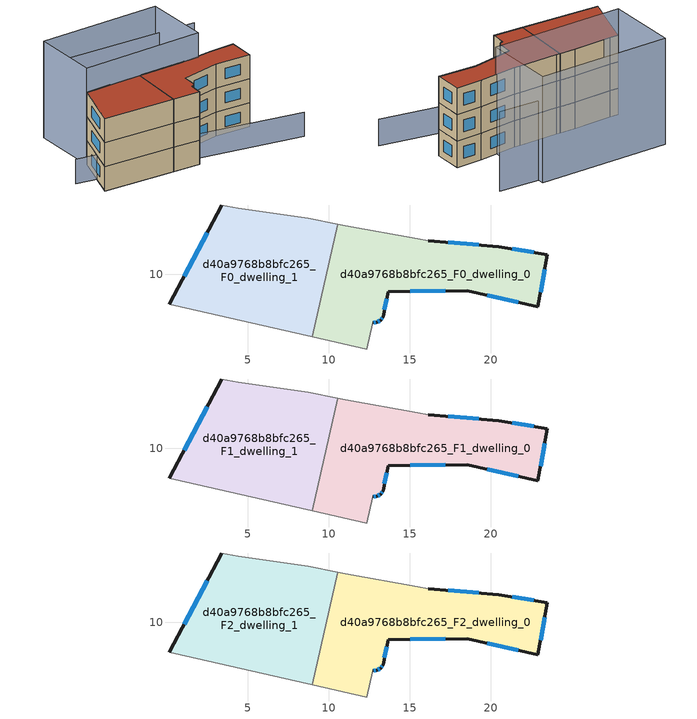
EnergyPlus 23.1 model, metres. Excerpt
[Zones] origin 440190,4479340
d40a9768b8bfc265_F0_dwelling_0
 floor ground (EU_floor_Construction): 22.92,8.01 23.5,11.22 20.5,11.72 16.15,12.08 15.48,12.2 11.03,13 10.57,13.09 8.99,6.16 12.34,5.4 12.71,7.03 12.97,7.04 13.22,7.18 13.35,7.39 13.68,8.95 18.55,9.01 z0
 wall outside (EU_wall_Construction): 16.15,12.08 20.5,11.72 23.5,11.22 22.92,8.01 18.55,9.01 13.68,8.95 13.35,7.39 13.22,7.18 12.97,7.04 12.71,7.03 z0:3
 wall adiabatic (EU_wall_Construction): 12.71,7.03 12.34,5.4 8.99,6.16 / 10.57,13.09 11.03,13 15.48,12.2 16.15,12.08 z0:3
 wall to d40a9768b8bfc265_F0_dwelling_1 (EU_wall_Construction): 8.99,6.16 10.57,13.09 z0:3
 window (EU_Window_Construction): 21.34,11.58 22.66,11.36 / 23.34,10.32 23.08,8.91 / 21.69,8.29 19.78,8.73 / 17.18,8.99 15.05,8.97 / 13.59,8.51 13.44,7.82 / 13.32,7.33 13.26,7.23 / 13.15,7.14 13.04,7.08 / 12.89,7.04 12.78,7.03 / 17.37,11.98 19.28,11.82 z0.84:2.16
d40a9768b8bfc265_F0_dwelling_1
 floor ground (EU_floor_Construction): 8.99,6.16 10.57,13.09 8.75,13.46 4.42,14.09 3.4,14.29 0.15,8.17 z0
 wall outside (EU_wall_Construction): 0.15,8.17 3.4,14.29 z0:3
 wall adiabatic (EU_wall_Construction): 8.99,6.16 0.15,8.17 / 3.4,14.29 4.42,14.09 8.75,13.46 10.57,13.09 z0:3
 window (EU_Window_Construction): 1.06,9.89 2.49,12.57 z0.84:2.16
d40a9768b8bfc265_F1_dwelling_0
 floor to d40a9768b8bfc265_F0_dwelling_0 (EU_floor_Construction): 22.92,8.01 23.5,11.22 20.5,11.72 16.15,12.08 15.48,12.2 11.03,13 10.57,13.09 8.99,6.16 12.34,5.4 12.7,7.03 12.97,7.04 13.22,7.18 13.35,7.39 13.68,8.95 18.55,9.01 z3
 wall outside (EU_wall_Construction): 16.15,12.08 20.5,11.72 23.5,11.22 22.92,8.01 18.55,9.01 13.68,8.95 13.35,7.39 13.22,7.18 12.97,7.04 12.71,7.03 z3:6
 wall adiabatic (EU_wall_Construction): 12.71,7.03 12.34,5.4 8.99,6.16 / 10.57,13.09 11.03,13 15.48,12.2 16.15,12.08 z3:6
 wall to d40a9768b8bfc265_F1_dwelling_1 (EU_wall_Construction): 8.99,6.16 10.57,13.09 z3:6
 window (EU_Window_Construction): 21.34,11.58 22.66,11.36 / 23.34,10.32 23.08,8.91 / 21.69,8.29 19.78,8.73 / 17.18,8.99 15.05,8.97 / 13.59,8.51 13.44,7.82 / 13.32,7.33 13.26,7.23 / 13.15,7.14 13.04,7.08 / 12.89,7.04 12.78,7.03 / 17.37,11.98 19.28,11.82 z3.84:5.16
d40a9768b8bfc265_F1_dwelling_1
 floor to d40a9768b8bfc265_F0_dwelling_1 (EU_floor_Construction): 8.99,6.16 10.57,13.09 8.75,13.46 4.42,14.09 3.4,14.29 0.15,8.17 z3
 wall outside (EU_wall_Construction): 0.15,8.17 3.4,14.29 z3:6
 wall adiabatic (EU_wall_Construction): 8.99,6.16 0.15,8.17 / 3.4,14.29 4.42,14.09 8.75,13.46 10.57,13.09 z3:6
 window (EU_Window_Construction): 1.06,9.89 2.49,12.57 z3.84:5.16
d40a9768b8bfc265_F2_dwelling_0
 floor to d40a9768b8bfc265_F1_dwelling_0 (EU_floor_Construction): 22.92,8.01 23.5,11.22 20.5,11.72 16.15,12.08 15.48,12.2 11.03,13 10.57,13.09 8.99,6.16 12.34,5.4 12.7,7.03 12.97,7.04 13.22,7.18 13.35,7.39 13.68,8.95 18.55,9.01 z6
 wall outside (EU_wall_Construction): 16.15,12.08 20.5,11.72 23.5,11.22 22.92,8.01 18.55,9.01 13.68,8.95 13.35,7.39 13.22,7.18 12.97,7.04 12.71,7.03 z6:9
 wall adiabatic (EU_wall_Construction): 12.71,7.03 12.34,5.4 8.99,6.16 / 10.57,13.09 11.03,13 15.48,12.2 16.15,12.08 z6:9
 wall to d40a9768b8bfc265_F2_dwelling_1 (EU_wall_Construction): 8.99,6.16 10.57,13.09 z6:9
 window (EU_Window_Construction): 21.34,11.58 22.66,11.36 / 23.34,10.32 23.08,8.91 / 21.69,8.29 19.78,8.73 / 17.18,8.99 15.05,8.97 / 13.59,8.51 13.44,7.82 / 13.32,7.33 13.26,7.23 / 13.15,7.14 13.04,7.08 / 12.89,7.04 12.78,7.03 / 17.37,11.98 19.28,11.82 z6.84:8.16
 roof outside (EU_roof_Construction): 23.5,11.22 22.92,8.01 18.55,9.01 13.68,8.95 13.35,7.39 13.22,7.18 12.97,7.04 12.71,7.03 12.34,5.4 8.99,6.16 10.57,13.09 11.03,13 15.48,12.2 16.15,12.08 20.5,11.72 z9
d40a9768b8bfc265_F2_dwelling_1
 floor to d40a9768b8bfc265_F1_dwelling_1 (EU_floor_Construction): 8.99,6.16 10.57,13.09 8.75,13.46 4.42,14.09 3.4,14.29 0.15,8.17 z6
 wall outside (EU_wall_Construction): 0.15,8.17 3.4,14.29 z6:9
 wall adiabatic (EU_wall_Construction): 8.99,6.16 0.15,8.17 / 3.4,14.29 4.42,14.09 8.75,13.46 10.57,13.09 z6:9
 window (EU_Window_Construction): 1.06,9.89 2.49,12.57 z6.84:8.16
 roof outside (EU_roof_Construction): 10.57,13.09 8.99,6.16 0.15,8.17 3.4,14.29 4.42,14.09 8.75,13.46 z9
shading: 18.43,11.69 3.4,14.29 / 3.4,14.29 4.81,22.43 / 4.81,22.43 19.84,19.83 / 19.84,19.83 18.43,11.69 z0:12; 24.21,18.04 7.12,21.98 z0:9; -0.83,11.82 25.53,2.04 z0:3
[Building]
EU S2 Campaign: North Axis=0; Terrain=City; Solar Distribution=FullExterior
[Site:Location]
Madrid: Latitude=40.5; Longitude=-3.5; Time Zone=1; Elevation=609
[SizingPeriod:WeatherFileDays]
AnnualSizingPeriod: Begin Month=1; Begin Day of Month=1; End Month=12; End Day of Month=31; Day of Week for Start Day=Monday; Use Weather File Daylight Saving Period=No; Use Weather File Rain and Snow Indicators=No
[MATERIAL]
EU_InternalMass_Material: Roughness=MediumRough; Thickness=0.1; Conductivity=1; Density=1800; Specific Heat=900; Thermal Absorptance=0.9; Solar Absorptance=0.7; Visible Absorptance=0.7
[MATERIAL:NOMASS] Roughness=MediumRough; Thermal Absorptance=0.9; Solar Absorptance=0.7; Visible Absorptance=0.7
Name | Thermal Resistance
EU_wall_NoMass; EU_roof_NoMass | 2.16768
EU_floor_NoMass | 1.14339
[WINDOWMATERIAL:SIMPLEGLAZINGSYSTEM]
EU_Window_SimpleGlazing: UFactor=3.23888; Solar Heat Gain Coefficient=0.85; Visible Transmittance=0.85
[CONSTRUCTION]
EU_wall_Construction: EU_wall_NoMass
EU_roof_Construction: EU_roof_NoMass
EU_floor_Construction: EU_floor_NoMass
EU_InternalMass_Construction: EU_InternalMass_Material
EU_Window_Construction: EU_Window_SimpleGlazing
[ZONE] Type=1; Multiplier=1; Ceiling Height=autocalculate; Floor Area=autocalculate; Part of Total Floor Area=Yes
Name | Volume
d40a9768b8bfc265_F0_dwelling_0 | 168.724
d40a9768b8bfc265_F1_dwelling_0; d40a9768b8bfc265_F2_dwelling_0 | 168.722
d40a9768b8bfc265_F0_dwelling_1; d40a9768b8bfc265_F1_dwelling_1; d40a9768b8bfc265_F2_dwelling_1 | 168.715
[INTERNALMASS] Construction=EU_InternalMass_Construction
Name | Zone or ZoneList | Surface Area
d40a9768b8bfc265_F0_dwelling_0_EU_InternalMass | d40a9768b8bfc265_F0_dwelling_0 | 56.241
d40a9768b8bfc265_F0_dwelling_1_EU_InternalMass | d40a9768b8bfc265_F0_dwelling_1 | 56.2382
d40a9768b8bfc265_F1_dwelling_0_EU_InternalMass | d40a9768b8bfc265_F1_dwelling_0 | 56.241
d40a9768b8bfc265_F1_dwelling_1_EU_InternalMass | d40a9768b8bfc265_F1_dwelling_1 | 56.2382
d40a9768b8bfc265_F2_dwelling_0_EU_InternalMass | d40a9768b8bfc265_F2_dwelling_0 | 56.241
d40a9768b8bfc265_F2_dwelling_1_EU_InternalMass | d40a9768b8bfc265_F2_dwelling_1 | 56.2382
[OTHEREQUIPMENT] Fuel Type=Electricity; Design Level Calculation Method=Watts/Area; Power per Zone Floor Area=1; Fraction Latent=0; Fraction Radiant=0; Fraction Lost=0; Carbon Dioxide Generation Rate=0; EndUse Subcategory=EU_Step8_InternalGains
Name | Zone or ZoneList or Space or SpaceList | Schedule
EU_Step8_InternalGain_d40a9768b8bfc265_F0_dwelling_0_f000 | d40a9768b8bfc265_F0_dwelling_0 | EU_Step8_GainSchedule_d40a9768b8bfc265_F0_dwelling_0_f000
EU_Step8_InternalGain_d40a9768b8bfc265_F0_dwelling_1_f000 | d40a9768b8bfc265_F0_dwelling_1 | EU_Step8_GainSchedule_d40a9768b8bfc265_F0_dwelling_1_f000
EU_Step8_InternalGain_d40a9768b8bfc265_F1_dwelling_0_f000 | d40a9768b8bfc265_F1_dwelling_0 | EU_Step8_GainSchedule_d40a9768b8bfc265_F1_dwelling_0_f000
EU_Step8_InternalGain_d40a9768b8bfc265_F1_dwelling_1_f000 | d40a9768b8bfc265_F1_dwelling_1 | EU_Step8_GainSchedule_d40a9768b8bfc265_F1_dwelling_1_f000
EU_Step8_InternalGain_d40a9768b8bfc265_F2_dwelling_0_f000 | d40a9768b8bfc265_F2_dwelling_0 | EU_Step8_GainSchedule_d40a9768b8bfc265_F2_dwelling_0_f000
EU_Step8_InternalGain_d40a9768b8bfc265_F2_dwelling_1_f000 | d40a9768b8bfc265_F2_dwelling_1 | EU_Step8_GainSchedule_d40a9768b8bfc265_F2_dwelling_1_f000
[ZONEVENTILATION:DESIGNFLOWRATE] Schedule=EU_AlwaysOn; Design Flow Rate Calculation Method=AirChanges/Hour; Air Changes per Hour=0.480546; Ventilation Type=Natural; Fan Pressure Rise=0; Fan Total Efficiency=1; Constant Term Coefficient=1; Temperature Term Coefficient=0; Velocity Term Coefficient=0; Velocity Squared Term Coefficient=0; Minimum Indoor Temperature=-100; Maximum Indoor Temperature=100; Delta Temperature=-100; Minimum Outdoor Temperature=-100; Maximum Outdoor Temperature=100; Maximum Wind Speed=40
Name | Zone or ZoneList or Space or SpaceList
EU_ConstantAir_d40a9768b8bfc265_F0_dwelling_0 | d40a9768b8bfc265_F0_dwelling_0
EU_ConstantAir_d40a9768b8bfc265_F0_dwelling_1 | d40a9768b8bfc265_F0_dwelling_1
EU_ConstantAir_d40a9768b8bfc265_F1_dwelling_0 | d40a9768b8bfc265_F1_dwelling_0
EU_ConstantAir_d40a9768b8bfc265_F1_dwelling_1 | d40a9768b8bfc265_F1_dwelling_1
EU_ConstantAir_d40a9768b8bfc265_F2_dwelling_0 | d40a9768b8bfc265_F2_dwelling_0
EU_ConstantAir_d40a9768b8bfc265_F2_dwelling_1 | d40a9768b8bfc265_F2_dwelling_1
[HVACTEMPLATE:THERMOSTAT] Constant Heating Setpoint=20; Constant Cooling Setpoint=50
EU_HeatOnly_d40a9768b8bfc265_F0_dwelling_0; EU_HeatOnly_d40a9768b8bfc265_F0_dwelling_1; EU_HeatOnly_d40a9768b8bfc265_F1_dwelling_0; EU_HeatOnly_d40a9768b8bfc265_F1_dwelling_1; EU_HeatOnly_d40a9768b8bfc265_F2_dwelling_0; EU_HeatOnly_d40a9768b8bfc265_F2_dwelling_1
[HVACTEMPLATE:ZONE:IDEALLOADSAIRSYSTEM] System Availability Schedule=EU_AlwaysOn; Maximum Heating Supply Air Temperature=50; Minimum Cooling Supply Air Temperature=13; Maximum Heating Supply Air Humidity Ratio=0.0156; Minimum Cooling Supply Air Humidity Ratio=0.0077; Heating Limit=NoLimit; Cooling Limit=NoLimit; Heating Availability Schedule=EU_AlwaysOn; Cooling Availability Schedule=EU_CoolingOff; Dehumidification Control Type=ConstantSensibleHeatRatio; Cooling Sensible Heat Ratio=0.7; Dehumidification Setpoint=60; Humidification Control Type=None; Humidification Setpoint=30; Outdoor Air Method=None; Outdoor Air Flow Rate per Person=0.00944; Outdoor Air Flow Rate per Zone Floor Area=0; Outdoor Air Flow Rate per Zone=0; Demand Controlled Ventilation Type=None; Outdoor Air Economizer Type=NoEconomizer; Heat Recovery Type=None; Sensible Heat Recovery Effectiveness=0.7; Latent Heat Recovery Effectiveness=0.65
Name | Template Thermostat
d40a9768b8bfc265_F0_dwelling_0 | EU_HeatOnly_d40a9768b8bfc265_F0_dwelling_0
d40a9768b8bfc265_F0_dwelling_1 | EU_HeatOnly_d40a9768b8bfc265_F0_dwelling_1
d40a9768b8bfc265_F1_dwelling_0 | EU_HeatOnly_d40a9768b8bfc265_F1_dwelling_0
d40a9768b8bfc265_F1_dwelling_1 | EU_HeatOnly_d40a9768b8bfc265_F1_dwelling_1
d40a9768b8bfc265_F2_dwelling_0 | EU_HeatOnly_d40a9768b8bfc265_F2_dwelling_0
d40a9768b8bfc265_F2_dwelling_1 | EU_HeatOnly_d40a9768b8bfc265_F2_dwelling_1
[SIZING:ZONE] Zone Cooling Design Supply Air Temperature Input Method=SupplyAirTemperature; Zone Cooling Design Supply Air Temperature=13; Zone Heating Design Supply Air Temperature Input Method=SupplyAirTemperature; Zone Heating Design Supply Air Temperature=50; Zone Cooling Design Supply Air Humidity Ratio=0.008; Zone Heating Design Supply Air Humidity Ratio=0.008; Cooling Design Air Flow Method=DesignDay; Cooling Design Air Flow Rate=0; Cooling Minimum Air Flow per Zone Floor Area=0.000762; Cooling Minimum Air Flow=0; Cooling Minimum Air Flow Fraction=0.2; Heating Design Air Flow Method=DesignDay; Heating Design Air Flow Rate=0; Heating Maximum Air Flow per Zone Floor Area=0.002032; Heating Maximum Air Flow=0.141576; Heating Maximum Air Flow Fraction=0.3; Account for Dedicated Outdoor Air System=No; Dedicated Outdoor Air System Control Strategy=NeutralSupplyAir; Dedicated Outdoor Air Low Setpoint Temperature for Design=autosize; Dedicated Outdoor Air High Setpoint Temperature for Design=autosize; Zone Load Sizing Method=Sensible Load Only No Latent Load; Zone Latent Cooling Design Supply Air Humidity Ratio Input Method=HumidityRatioDifference; Zone Cooling Design Supply Air Humidity Ratio Difference=0.005; Zone Latent Heating Design Supply Air Humidity Ratio Input Method=HumidityRatioDifference; Zone Humidification Design Supply Air Humidity Ratio Difference=0.005
d40a9768b8bfc265_F0_dwelling_0; d40a9768b8bfc265_F0_dwelling_1; d40a9768b8bfc265_F1_dwelling_0; d40a9768b8bfc265_F1_dwelling_1; d40a9768b8bfc265_F2_dwelling_0; d40a9768b8bfc265_F2_dwelling_1
[SCHEDULE:CONSTANT]
Name | Hourly Value
EU_AlwaysOn | 1
EU_CoolingOff | 0
[SCHEDULE:FILE] Column Number=1; Rows to Skip at Top=0; Number of Hours of Data=8760; Column Separator=Comma; Interpolate to Timestep=No; Minutes per Item=60; Adjust Schedule for Daylight Savings=Yes
Name | File
EU_Step8_GainSchedule_d40a9768b8bfc265_F0_dwelling_0_f000 | ../../schedules/d40a9768b8bfc265/d40a9768b8bfc265_F0_dwelling_0_f000_gain.csv
EU_Step8_GainSchedule_d40a9768b8bfc265_F0_dwelling_1_f000 | ../../schedules/d40a9768b8bfc265/d40a9768b8bfc265_F0_dwelling_1_f000_gain.csv
EU_Step8_GainSchedule_d40a9768b8bfc265_F1_dwelling_0_f000 | ../../schedules/d40a9768b8bfc265/d40a9768b8bfc265_F1_dwelling_0_f000_gain.csv
EU_Step8_GainSchedule_d40a9768b8bfc265_F1_dwelling_1_f000 | ../../schedules/d40a9768b8bfc265/d40a9768b8bfc265_F1_dwelling_1_f000_gain.csv
EU_Step8_GainSchedule_d40a9768b8bfc265_F2_dwelling_0_f000 | ../../schedules/d40a9768b8bfc265/d40a9768b8bfc265_F2_dwelling_0_f000_gain.csv
EU_Step8_GainSchedule_d40a9768b8bfc265_F2_dwelling_1_f000 | ../../schedules/d40a9768b8bfc265/d40a9768b8bfc265_F2_dwelling_1_f000_gain.csv
